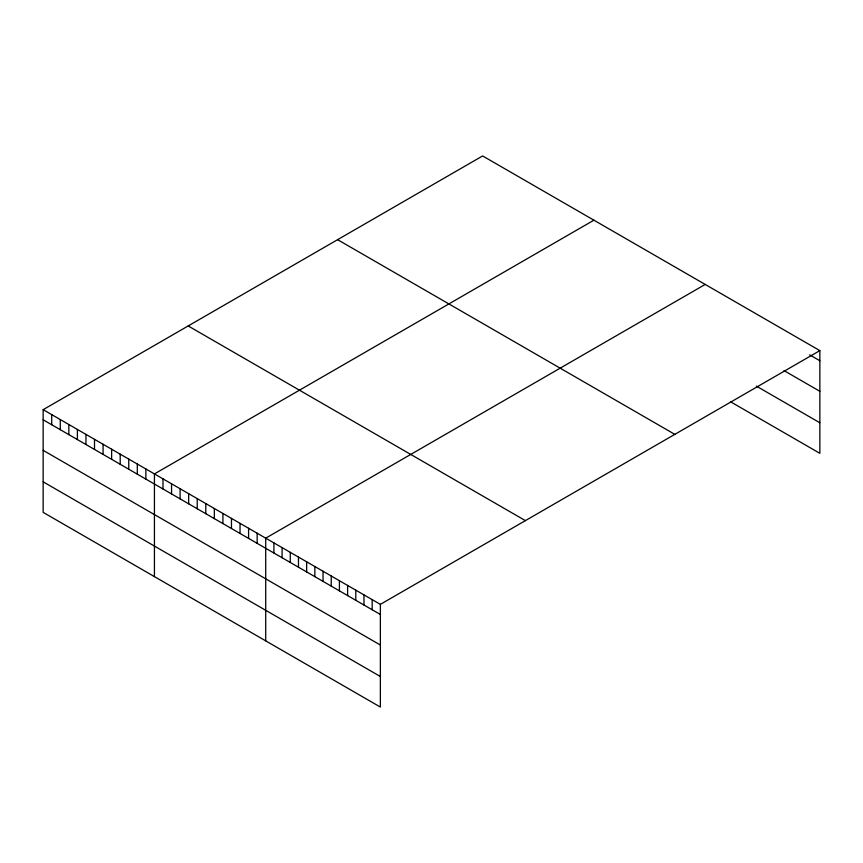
<?xml version="1.0" encoding="UTF-8"?>
<svg xmlns="http://www.w3.org/2000/svg" width="863" height="863" viewBox="0 0 863 863"><rect width="100%" height="100%" fill="white"/><g stroke="black" fill="none" stroke-linecap="round" stroke-linejoin="round"><path stroke-width="1.29" d="M43.15 409.677L380.367 604.359L380.367 707.056L43.15 512.374L43.15 409.677L482.633 155.944L819.85 350.626L819.85 453.323L730.788 401.91M593.917 220.184L154.434 473.927L154.434 576.613M705.2 284.434L265.707 538.167L265.707 640.864M380.367 604.359L819.85 350.626M809.613 354.833L819.85 360.745M784.025 370.615L819.85 391.295M756.376 386.128L819.85 422.773M337.606 239.677L674.823 434.359M188.177 325.944L525.394 520.626M43.15 419.796L380.367 614.478M43.15 450.346L380.367 645.028M43.15 481.824L380.367 676.506M372.18 599.634L372.18 609.753M363.981 594.909L363.981 605.028M355.793 590.184L355.793 600.303M347.606 585.448L347.606 595.567M339.418 580.723L339.418 590.842M331.23 575.999L331.23 586.117M323.042 571.263L323.042 581.382M314.844 566.538L314.844 576.657M306.656 561.813L306.656 571.932M298.469 557.077L298.469 567.196M290.281 552.352L290.281 562.471M282.093 547.627L282.093 557.746M273.905 542.903L273.905 553.021M257.152 533.226L257.152 543.345M248.587 528.285L248.587 538.404M240.033 523.345L240.033 533.463M231.467 518.404L231.467 528.523M222.913 513.463L222.913 523.582M214.348 508.512L214.348 518.631M205.793 503.571L205.793 513.69M197.228 498.631L197.228 508.749M188.673 493.69L188.673 503.809M180.108 488.749L180.108 498.868M171.554 483.809L171.554 493.927M162.988 478.868L162.988 488.987M145.869 468.976L145.869 479.094M137.314 464.035L137.314 474.154M128.749 459.094L128.749 469.213M120.194 454.154L120.194 464.272M111.629 449.213L111.629 459.332M103.075 444.272L103.075 454.391M94.509 439.332L94.509 449.45M85.955 434.38L85.955 444.499M77.39 429.44L77.39 439.558M68.835 424.499L68.835 434.618M60.27 419.558L60.27 429.677M51.715 414.618L51.715 424.736"/></g></svg>
